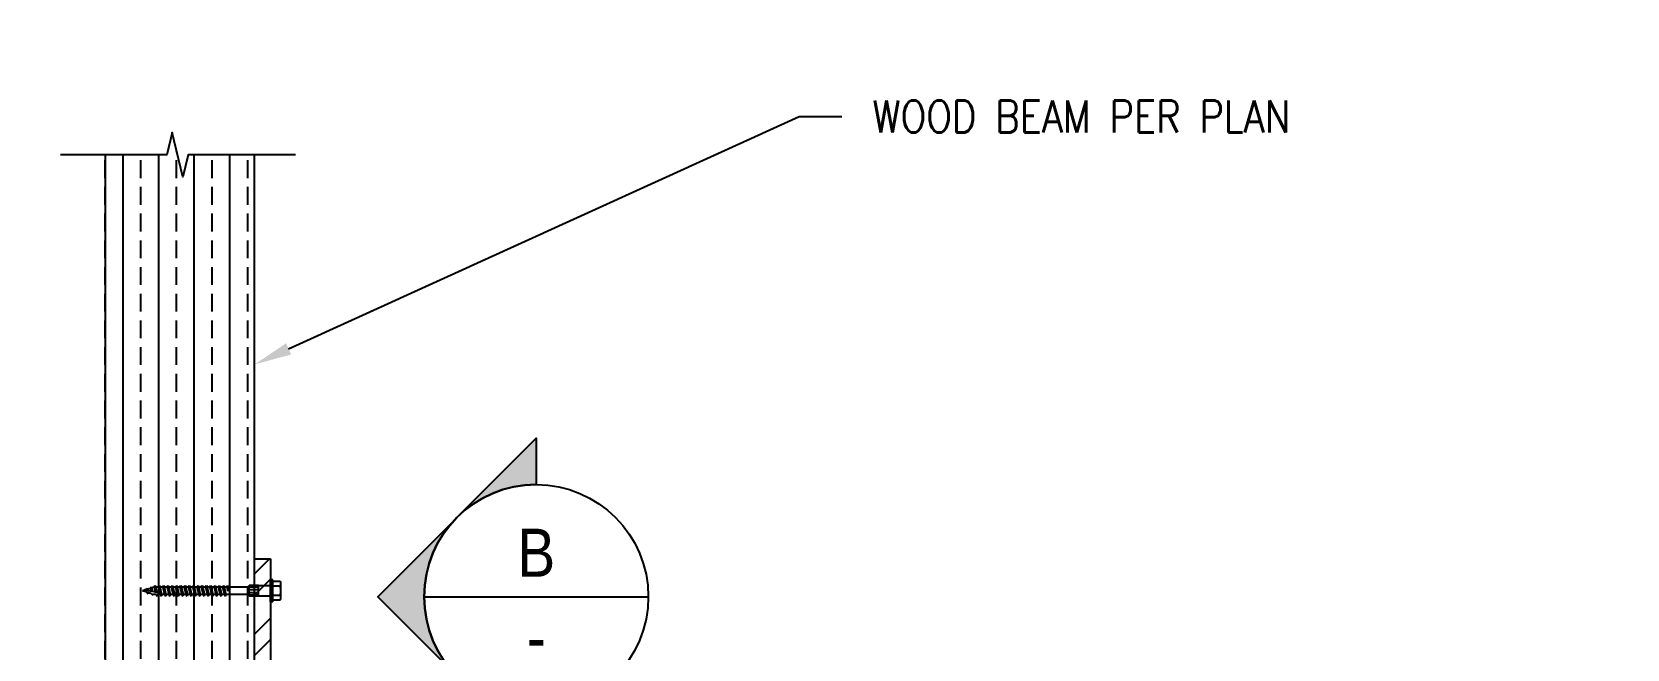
# Model space of a CAD drawing. Header units: inches. Extents: x -16404 to 14624, y -1591 to 16152.
# Drawn here: x -9013.46 to -8976.12, y 7996.15 to 8010.59 of the extents above; entities that cross this region are included whole.
import ezdxf
from ezdxf import colors
from ezdxf.entities.mleader import LeaderData, LeaderLine
from ezdxf.enums import TextEntityAlignment as Align
from ezdxf.math import Vec2, Vec3

# ---------------------------------------------------------------- set-up
doc = ezdxf.new("R2010")
doc.units = ezdxf.units.IN
doc.header["$LTSCALE"] = 24
doc.header["$MEASUREMENT"] = 0
doc.linetypes.add('PHANTOM2', pattern=[1.25, 0.625, -0.125, 0.125, -0.125, 0.125, -0.125])
for name, color, linetype in [('S-ANNO-NOTE', 4, 'CONTINUOUS'), ('S-BREAK', 2, 'CONTINUOUS'), ('S-DETL-SYMB', 4, 'CONTINUOUS'), ('S-DETL-SYMB @ 1', 4, 'CONTINUOUS'), ('S-FASTENERS', 1, 'CONTINUOUS'), ('S-NOTE', 4, 'CONTINUOUS'), ('S-SIMPSON', 2, 'CONTINUOUS'), ('S-STEEL', 4, 'CONTINUOUS'), ('S-WOOD', 3, 'CONTINUOUS')]:
    doc.layers.add(name, color=color, linetype=linetype)
doc.layers.add('S-HATCH1', color=1, linetype='CONTINUOUS', transparency=0.5)
doc.styles.add('Arial', font='arial.ttf', dxfattribs={"width": 0.85})
doc.styles.add('ROMANS', font='romans.shx', dxfattribs={"width": 0.85})

# ---------------------------------------------------------------- blocks, each defined once
blk = doc.blocks.new('SDS.25X3-f')
at = {"layer": 'S-SIMPSON'}
for p, q in [((0.2600000000002183, 0.04999999999995453), (-0.2600000000002183, 0.04999999999995453)), ((-0.2600000000002183, 0.04999999999995453), (-0.2600000000002183, 0)), ((0.2600000000002183, 0), (-0.2600000000002183, 0)), ((-0.2165063509460197, 0.2243750000000091), (-0.2165063509460197, 0.04999999999995453)), ((0.1623797632096284, 0.2400000000000091), (-0.1623797632096284, 0.2400000000000091)), ((-0.1082531754732372, 0.2243750000000091), (-0.1082531754732372, 0.04999999999995453)), ((0.1082531754732372, 0.2243750000000091), (0.1082531754732372, 0.04999999999995453)), ((0.2165063509460197, 0.2243750000000091), (0.2165063509460197, 0.04999999999995453)), ((0.2600000000002183, 0.04999999999995453), (0.2600000000002183, 0)), ((-0.1258804245262581, -0.2860000000000582), (-0.1258804245262581, -0.5)), ((0.1258804245262581, -0.2860000000000582), (-0.1258804245262581, -0.2860000000000582)), ((-0.08226263163442127, -0.2860000000000582), (-0.08226263163442127, -0.5)), ((-0.0192194864666817, -0.2860000000000582), (-0.0192194864666817, -0.5)), ((0.04938128524008789, -0.2860000000000582), (0.04938128524008789, -0.5)), ((0.1017594231793737, -0.2860000000000582), (0.1017594231793737, -0.5)), ((0.1258804245262581, -0.2860000000000582), (0.1258804245262581, -0.5)), ((0.127595185885184, -0.5), (-0.1241656631673322, -0.5)), ((-0.08699999999998909, -0.5360000000000582), (-0.1230000000000473, -0.5)), ((-0.08699999999998909, -0.5360000000000582), (-0.08699999999998909, -1.000000024413566)), ((-0.08699999999998909, -0.5749316799353892), (-0.08699999999998909, -1.000000024413566)), ((0.1230000000000473, -0.5), (0.08699999999998909, -0.5360000000000582)), ((0.08699999999998909, -0.5315552426809518), (0.08699999999998909, -1.049999999999955)), ((0.08699999999998909, -0.5315552426809518), (0.08699999999998909, -1.049999999999955)), ((-0.08699999999998909, -1.024931679935435), (-0.1230000000000473, -0.9997242085598828)), ((-0.1230000000000473, -1.099724208559792), (0.08699999999998909, -1.049999999999955)), ((-0.1230000000000473, -1.099724208559792), (0.08699999999998909, -1.049999999999955)), ((0.1230000000000473, -1.056347771305582), (-0.1230000000000473, -1.099724208559792)), ((0.1230000000000473, -1.056347771305582), (-0.1230000000000473, -1.099724208559792)), ((-0.08699999999998909, -1.124931679935344), (-0.1230000000000473, -1.099724208559792)), ((-0.08699999999998909, -1.124931679935344), (-0.1230000000000473, -1.099724208559792)), ((-0.08699999999998909, -1.024931679935435), (5.779838829766959e-10, -1.003243461164175)), ((-0.08699999999998909, -1.024931679935435), (-0.08699999999998909, -1.091200058521054)), ((-0.08699999999998909, -1.024931679935435), (-0.08699999999998909, -1.091200058521054)), ((-0.08699999999998909, -1.024931679935435), (-0.08699999999998909, -1.091200058521054)), ((-0.08699999999998909, -1.024931679935435), (-0.08699999999998909, -1.091200058521054)), ((-0.08699999999998909, -1.024931679935435), (-0.08699999999998909, -1.091200058521054)), ((-0.08699999999998909, -1.024931679935435), (-0.08699999999998909, -1.091200058521054)), ((-0.08699999999998909, -1.024931679935435), (-0.08699999999998909, -1.091200058521054)), ((-0.08699999999998909, -1.024931679935435), (-0.08699999999998909, -1.091200058521054)), ((-0.08699999999998909, -1.124931679935344), (0.08699999999998909, -1.081555242681134)), ((-0.08699999999998909, -1.124931679935344), (0.08699999999998909, -1.081555242681134)), ((0.08699999999998909, -0.9815552426809973), (0.08699999999998909, -1.049999999999955)), ((0.08699999999998909, -0.9815552426809973), (0.08699999999998909, -1.049999999999955)), ((0.08699999999998909, -0.9815552426809973), (0.08699999999998909, -1.049999999999955)), ((0.08699999999998909, -0.9815552426809973), (0.08699999999998909, -1.049999999999955)), ((0.08699999999998909, -1.049999999999955), (0.1230000000000473, -1.056347771305582)), ((0.08699999999998909, -1.049999999999955), (0.1230000000000473, -1.056347771305582)), ((0.08699999999998909, -1.081555242681134), (0.1230000000000473, -1.056347771305582)), ((0.08699999999998909, -1.081555242681134), (0.1230000000000473, -1.056347771305582)), ((0.08699999999998909, -1.081555242681134), (0.08699999999998909, -1.150000000000091)), ((0.08699999999998909, -1.081555242681134), (0.08699999999998909, -1.150000000000091)), ((0.08699999999998909, -1.081555242681134), (0.08699999999998909, -1.150000000000091)), ((0.08699999999998909, -1.081555242681134), (0.08699999999998909, -1.150000000000091)), ((0.08699999999998909, -1.081555242681134), (0.08699999999998909, -1.150000000000091)), ((0.08699999999998909, -1.081555242681134), (0.08699999999998909, -1.150000000000091)), ((0.08699999999998909, -1.081555242681134), (0.08699999999998909, -1.150000000000091)), ((-0.1230000000000473, -1.199724208559701), (0.08699999999998909, -1.150000000000091)), ((-0.1230000000000473, -1.199724208559701), (0.08699999999998909, -1.150000000000091)), ((-0.1230000000000473, -1.199724208559701), (0.08699999999998909, -1.150000000000091)), ((0.1230000000000473, -1.156347771305491), (-0.1230000000000473, -1.199724208559701)), ((0.1230000000000473, -1.156347771305491), (-0.1230000000000473, -1.199724208559701)), ((0.1230000000000473, -1.156347771305491), (-0.1230000000000473, -1.199724208559701)), ((-0.08699999999998909, -1.224931679935253), (-0.1230000000000473, -1.199724208559701)), ((-0.08699999999998909, -1.224931679935253), (-0.1230000000000473, -1.199724208559701)), ((-0.08699999999998909, -1.224931679935253), (-0.1230000000000473, -1.199724208559701)), ((-0.1230000000000473, -1.299724208559837), (0.08699999999998909, -1.25)), ((-0.1230000000000473, -1.299724208559837), (0.08699999999998909, -1.25)), ((-0.1230000000000473, -1.299724208559837), (0.08699999999998909, -1.25)), ((0.1230000000000473, -1.2563477713054), (-0.1230000000000473, -1.299724208559837)), ((0.1230000000000473, -1.2563477713054), (-0.1230000000000473, -1.299724208559837)), ((0.1230000000000473, -1.2563477713054), (-0.1230000000000473, -1.299724208559837)), ((-0.08699999999998909, -1.324931679935389), (-0.1230000000000473, -1.299724208559837)), ((-0.08699999999998909, -1.324931679935389), (-0.1230000000000473, -1.299724208559837)), ((-0.08699999999998909, -1.324931679935389), (-0.1230000000000473, -1.299724208559837)), ((-0.1230000000000473, -1.399724208559746), (0.08699999999998909, -1.349999999999909)), ((-0.1230000000000473, -1.399724208559746), (0.08699999999998909, -1.349999999999909)), ((-0.1230000000000473, -1.399724208559746), (0.08699999999998909, -1.349999999999909)), ((-0.1230000000000473, -1.399724208559746), (0.08699999999998909, -1.349999999999909)), ((0.1230000000000473, -1.356347771305536), (-0.1230000000000473, -1.399724208559746)), ((0.1230000000000473, -1.356347771305536), (-0.1230000000000473, -1.399724208559746)), ((0.1230000000000473, -1.356347771305536), (-0.1230000000000473, -1.399724208559746)), ((0.1230000000000473, -1.356347771305536), (-0.1230000000000473, -1.399724208559746)), ((-0.08699999999998909, -1.424931679935298), (-0.1230000000000473, -1.399724208559746)), ((-0.08699999999998909, -1.424931679935298), (-0.1230000000000473, -1.399724208559746)), ((-0.08699999999998909, -1.424931679935298), (-0.1230000000000473, -1.399724208559746)), ((-0.08699999999998909, -1.424931679935298), (-0.1230000000000473, -1.399724208559746)), ((-0.1230000000000473, -1.499724208559883), (0.08699999999998909, -1.450000000000045)), ((-0.1230000000000473, -1.499724208559883), (0.08699999999998909, -1.450000000000045)), ((-0.1230000000000473, -1.499724208559883), (0.08699999999998909, -1.450000000000045)), ((-0.1230000000000473, -1.499724208559883), (0.08699999999998909, -1.450000000000045)), ((0.1230000000000473, -1.456347771305445), (-0.1230000000000473, -1.499724208559883)), ((0.1230000000000473, -1.456347771305445), (-0.1230000000000473, -1.499724208559883)), ((0.1230000000000473, -1.456347771305445), (-0.1230000000000473, -1.499724208559883)), ((0.1230000000000473, -1.456347771305445), (-0.1230000000000473, -1.499724208559883)), ((-0.08699999999998909, -1.124931679935344), (-0.08699999999998909, -1.191200058520963)), ((-0.08699999999998909, -1.124931679935344), (-0.08699999999998909, -1.191200058520963)), ((-0.08699999999998909, -1.124931679935344), (-0.08699999999998909, -1.191200058520963)), ((-0.08699999999998909, -1.124931679935344), (-0.08699999999998909, -1.191200058520963)), ((-0.08699999999998909, -1.124931679935344), (-0.08699999999998909, -1.191200058520963)), ((-0.08699999999998909, -1.124931679935344), (-0.08699999999998909, -1.191200058520963)), ((-0.08699999999998909, -1.124931679935344), (-0.08699999999998909, -1.191200058520963)), ((-0.08699999999998909, -1.224931679935253), (0.08699999999998909, -1.181555242681043)), ((-0.08699999999998909, -1.224931679935253), (0.08699999999998909, -1.181555242681043)), ((-0.08699999999998909, -1.224931679935253), (0.08699999999998909, -1.181555242681043)), ((-0.08699999999998909, -1.224931679935253), (-0.08699999999998909, -1.291200058520872)), ((-0.08699999999998909, -1.224931679935253), (-0.08699999999998909, -1.291200058520872)), ((-0.08699999999998909, -1.224931679935253), (-0.08699999999998909, -1.291200058520872)), ((-0.08699999999998909, -1.224931679935253), (-0.08699999999998909, -1.291200058520872)), ((-0.08699999999998909, -1.224931679935253), (-0.08699999999998909, -1.291200058520872)), ((-0.08699999999998909, -1.324931679935389), (0.08699999999998909, -1.281555242680952)), ((-0.08699999999998909, -1.324931679935389), (0.08699999999998909, -1.281555242680952)), ((-0.08699999999998909, -1.324931679935389), (0.08699999999998909, -1.281555242680952)), ((-0.08699999999998909, -1.324931679935389), (-0.08699999999998909, -1.391200058521008)), ((-0.08699999999998909, -1.324931679935389), (-0.08699999999998909, -1.391200058521008)), ((-0.08699999999998909, -1.324931679935389), (-0.08699999999998909, -1.391200058521008)), ((-0.08699999999998909, -1.324931679935389), (-0.08699999999998909, -1.391200058521008)), ((-0.08699999999998909, -1.324931679935389), (-0.08699999999998909, -1.391200058521008)), ((-0.08699999999998909, -1.324931679935389), (-0.08699999999998909, -1.391200058521008)), ((-0.08699999999998909, -1.324931679935389), (-0.08699999999998909, -1.391200058521008)), ((-0.08699999999998909, -1.324931679935389), (-0.08699999999998909, -1.391200058521008)), ((-0.08699999999998909, -1.424931679935298), (0.08699999999998909, -1.381555242681088)), ((-0.08699999999998909, -1.424931679935298), (0.08699999999998909, -1.381555242681088)), ((-0.08699999999998909, -1.424931679935298), (0.08699999999998909, -1.381555242681088)), ((-0.08699999999998909, -1.424931679935298), (0.08699999999998909, -1.381555242681088)), ((-0.08699999999998909, -1.424931679935298), (-0.08699999999998909, -1.491200058520917)), ((-0.08699999999998909, -1.424931679935298), (-0.08699999999998909, -1.491200058520917)), ((-0.08699999999998909, -1.424931679935298), (-0.08699999999998909, -1.491200058520917)), ((-0.08699999999998909, -1.424931679935298), (-0.08699999999998909, -1.491200058520917)), ((-0.08699999999998909, -1.424931679935298), (-0.08699999999998909, -1.491200058520917)), ((-0.08699999999998909, -1.424931679935298), (-0.08699999999998909, -1.491200058520917)), ((-0.08699999999998909, -1.524931679935435), (0.08699999999998909, -1.481555242680997)), ((-0.08699999999998909, -1.524931679935435), (0.08699999999998909, -1.481555242680997)), ((-0.08699999999998909, -1.524931679935435), (0.08699999999998909, -1.481555242680997)), ((-0.08699999999998909, -1.524931679935435), (0.08699999999998909, -1.481555242680997)), ((0.08699999999998909, -1.150000000000091), (0.1230000000000473, -1.156347771305491)), ((0.08699999999998909, -1.150000000000091), (0.1230000000000473, -1.156347771305491)), ((0.08699999999998909, -1.150000000000091), (0.1230000000000473, -1.156347771305491)), ((0.08699999999998909, -1.181555242681043), (0.1230000000000473, -1.156347771305491)), ((0.08699999999998909, -1.181555242681043), (0.1230000000000473, -1.156347771305491)), ((0.08699999999998909, -1.181555242681043), (0.1230000000000473, -1.156347771305491)), ((0.08699999999998909, -1.181555242681043), (0.08699999999998909, -1.25)), ((0.08699999999998909, -1.181555242681043), (0.08699999999998909, -1.25)), ((0.08699999999998909, -1.181555242681043), (0.08699999999998909, -1.25)), ((0.08699999999998909, -1.181555242681043), (0.08699999999998909, -1.25)), ((0.08699999999998909, -1.181555242681043), (0.08699999999998909, -1.25)), ((0.08699999999998909, -1.25), (0.1230000000000473, -1.2563477713054)), ((0.08699999999998909, -1.25), (0.1230000000000473, -1.2563477713054)), ((0.08699999999998909, -1.25), (0.1230000000000473, -1.2563477713054)), ((0.08699999999998909, -1.281555242680952), (0.1230000000000473, -1.2563477713054)), ((0.08699999999998909, -1.281555242680952), (0.1230000000000473, -1.2563477713054)), ((0.08699999999998909, -1.281555242680952), (0.1230000000000473, -1.2563477713054)), ((0.08699999999998909, -1.281555242680952), (0.08699999999998909, -1.349999999999909)), ((0.08699999999998909, -1.281555242680952), (0.08699999999998909, -1.349999999999909)), ((0.08699999999998909, -1.281555242680952), (0.08699999999998909, -1.349999999999909)), ((0.08699999999998909, -1.281555242680952), (0.08699999999998909, -1.349999999999909)), ((0.08699999999998909, -1.281555242681179), (0.08699999999998909, -1.349999999999909)), ((0.08699999999998909, -1.281555242681179), (0.08699999999998909, -1.349999999999909)), ((0.08699999999998909, -1.281555242680952), (0.08699999999998909, -1.349999999999909)), ((0.08699999999998909, -1.281555242680952), (0.08699999999998909, -1.349999999999909)), ((0.08699999999998909, -1.349999999999909), (0.1230000000000473, -1.356347771305536)), ((0.08699999999998909, -1.349999999999909), (0.1230000000000473, -1.356347771305536)), ((0.08699999999998909, -1.349999999999909), (0.1230000000000473, -1.356347771305536)), ((0.08699999999998909, -1.349999999999909), (0.1230000000000473, -1.356347771305536)), ((0.08699999999998909, -1.381555242681088), (0.1230000000000473, -1.356347771305536)), ((0.08699999999998909, -1.381555242681088), (0.1230000000000473, -1.356347771305536)), ((0.08699999999998909, -1.381555242681088), (0.1230000000000473, -1.356347771305536)), ((0.08699999999998909, -1.381555242681088), (0.1230000000000473, -1.356347771305536)), ((0.08699999999998909, -1.381555242681088), (0.08699999999998909, -1.450000000000045)), ((0.08699999999998909, -1.381555242681088), (0.08699999999998909, -1.450000000000045)), ((0.08699999999998909, -1.381555242681088), (0.08699999999998909, -1.450000000000045)), ((0.08699999999998909, -1.381555242681088), (0.08699999999998909, -1.450000000000045)), ((0.08699999999998909, -1.381555242681088), (0.08699999999998909, -1.450000000000045)), ((0.08699999999998909, -1.381555242681088), (0.08699999999998909, -1.450000000000045)), ((0.08699999999998909, -1.450000000000045), (0.1230000000000473, -1.456347771305445)), ((0.08699999999998909, -1.450000000000045), (0.1230000000000473, -1.456347771305445)), ((0.08699999999998909, -1.450000000000045), (0.1230000000000473, -1.456347771305445)), ((0.08699999999998909, -1.450000000000045), (0.1230000000000473, -1.456347771305445)), ((0.08699999999998909, -1.481555242680997), (0.1230000000000473, -1.456347771305445)), ((0.08699999999998909, -1.481555242680997), (0.1230000000000473, -1.456347771305445)), ((0.08699999999998909, -1.481555242680997), (0.1230000000000473, -1.456347771305445)), ((0.08699999999998909, -1.481555242680997), (0.1230000000000473, -1.456347771305445)), ((0.08699999999998909, -1.481555242680997), (0.08699999999998909, -1.549999999999955)), ((0.08699999999998909, -1.481555242680997), (0.08699999999998909, -1.549999999999955)), ((0.08699999999998909, -1.481555242680997), (0.08699999999998909, -1.549999999999955)), ((0.08699999999998909, -1.481555242680997), (0.08699999999998909, -1.549999999999955)), ((0.08699999999998909, -1.481555242680997), (0.08699999999998909, -1.549999999999955)), ((0.08699999999998909, -1.481555242680997), (0.08699999999998909, -1.549999999999955)), ((0.08699999999998909, -1.481555242680997), (0.08699999999998909, -1.549999999999955)), ((-0.08699999999998909, -1.524931679935435), (-0.1230000000000473, -1.499724208559883)), ((-0.08699999999998909, -1.524931679935435), (-0.1230000000000473, -1.499724208559883)), ((-0.08699999999998909, -1.524931679935435), (-0.1230000000000473, -1.499724208559883)), ((-0.08699999999998909, -1.524931679935435), (-0.1230000000000473, -1.499724208559883)), ((-0.08699999999998909, -1.524931679935435), (-0.1230000000000473, -1.499724208559883)), ((-0.1230000000000473, -1.599724208559792), (0.08699999999998909, -1.549999999999955)), ((-0.1230000000000473, -1.599724208559792), (0.08699999999998909, -1.549999999999955)), ((-0.1230000000000473, -1.599724208559792), (0.08699999999998909, -1.549999999999955)), ((-0.1230000000000473, -1.599724208559792), (0.08699999999998909, -1.549999999999955)), ((0.1230000000000473, -1.556347771305582), (-0.1230000000000473, -1.599724208559792)), ((0.1230000000000473, -1.556347771305582), (-0.1230000000000473, -1.599724208559792)), ((0.1230000000000473, -1.556347771305582), (-0.1230000000000473, -1.599724208559792)), ((0.1230000000000473, -1.556347771305582), (-0.1230000000000473, -1.599724208559792)), ((-0.08699999999998909, -1.624931679935344), (-0.1230000000000473, -1.599724208559792)), ((-0.08699999999998909, -1.624931679935344), (-0.1230000000000473, -1.599724208559792)), ((-0.08699999999998909, -1.624931679935344), (-0.1230000000000473, -1.599724208559792)), ((-0.08699999999998909, -1.624931679935344), (-0.1230000000000473, -1.599724208559792)), ((-0.1230000000000473, -1.699724208559701), (0.08699999999998909, -1.650000000000091)), ((-0.1230000000000473, -1.699724208559701), (0.08699999999998909, -1.650000000000091)), ((-0.1230000000000473, -1.699724208559701), (0.08699999999998909, -1.650000000000091)), ((-0.1230000000000473, -1.699724208559701), (0.08699999999998909, -1.650000000000091)), ((-0.1230000000000473, -1.699724208559701), (0.08699999999998909, -1.650000000000091)), ((0.1230000000000473, -1.656347771305491), (-0.1230000000000473, -1.699724208559701)), ((0.1230000000000473, -1.656347771305491), (-0.1230000000000473, -1.699724208559701)), ((0.1230000000000473, -1.656347771305491), (-0.1230000000000473, -1.699724208559701)), ((0.1230000000000473, -1.656347771305491), (-0.1230000000000473, -1.699724208559701)), ((0.1230000000000473, -1.656347771305491), (-0.1230000000000473, -1.699724208559701)), ((-0.08699999999998909, -1.724931679935253), (-0.1230000000000473, -1.699724208559701)), ((-0.08699999999998909, -1.724931679935253), (-0.1230000000000473, -1.699724208559701)), ((-0.08699999999998909, -1.724931679935253), (-0.1230000000000473, -1.699724208559701)), ((-0.08699999999998909, -1.724931679935253), (-0.1230000000000473, -1.699724208559701)), ((-0.08699999999998909, -1.724931679935253), (-0.1230000000000473, -1.699724208559701)), ((-0.1230000000000473, -1.799724208559837), (0.08699999999998909, -1.75)), ((-0.1230000000000473, -1.799724208559837), (0.08699999999998909, -1.75)), ((-0.1230000000000473, -1.799724208559837), (0.08699999999998909, -1.75)), ((-0.1230000000000473, -1.799724208559837), (0.08699999999998909, -1.75)), ((0.1230000000000473, -1.7563477713054), (-0.1230000000000473, -1.799724208559837)), ((0.1230000000000473, -1.7563477713054), (-0.1230000000000473, -1.799724208559837)), ((0.1230000000000473, -1.7563477713054), (-0.1230000000000473, -1.799724208559837)), ((0.1230000000000473, -1.7563477713054), (-0.1230000000000473, -1.799724208559837)), ((-0.08699999999998909, -1.824931679935389), (-0.1230000000000473, -1.799724208559837)), ((-0.08699999999998909, -1.824931679935389), (-0.1230000000000473, -1.799724208559837)), ((-0.08699999999998909, -1.824931679935389), (-0.1230000000000473, -1.799724208559837)), ((-0.08699999999998909, -1.824931679935389), (-0.1230000000000473, -1.799724208559837)), ((-0.1230000000000473, -1.899724208559746), (0.08699999999998909, -1.849999999999909)), ((-0.1230000000000473, -1.899724208559746), (0.08699999999998909, -1.849999999999909)), ((-0.1230000000000473, -1.899724208559746), (0.08699999999998909, -1.849999999999909)), ((-0.1230000000000473, -1.899724208559746), (0.08699999999998909, -1.849999999999909)), ((0.1230000000000473, -1.856347771305536), (-0.1230000000000473, -1.899724208559746)), ((0.1230000000000473, -1.856347771305536), (-0.1230000000000473, -1.899724208559746)), ((0.1230000000000473, -1.856347771305536), (-0.1230000000000473, -1.899724208559746)), ((0.1230000000000473, -1.856347771305536), (-0.1230000000000473, -1.899724208559746)), ((-0.08699999999998909, -1.524931679935435), (5.779838829766959e-10, -1.503243461164175)), ((-0.08699999999998909, -1.524931679935435), (-0.08699999999998909, -1.591200058521054)), ((-0.08699999999998909, -1.524931679935435), (-0.08699999999998909, -1.591200058521054)), ((-0.08699999999998909, -1.524931679935207), (-0.08699999999998909, -1.591200058521054)), ((-0.08699999999998909, -1.524931679935435), (-0.08699999999998909, -1.591200058521054)), ((-0.08699999999998909, -1.524931679935435), (-0.08699999999998909, -1.591200058521054)), ((-0.08699999999998909, -1.524931679935435), (-0.08699999999998909, -1.591200058521054)), ((-0.08699999999998909, -1.524931679935435), (-0.08699999999998909, -1.591200058521054)), ((-0.08699999999998909, -1.624931679935344), (0.08699999999998909, -1.581555242681134)), ((-0.08699999999998909, -1.624931679935344), (0.08699999999998909, -1.581555242681134)), ((-0.08699999999998909, -1.624931679935344), (0.08699999999998909, -1.581555242681134)), ((-0.08699999999998909, -1.624931679935344), (0.08699999999998909, -1.581555242681134)), ((-0.08699999999998909, -1.624931679935344), (-0.08699999999998909, -1.691200058520963)), ((-0.08699999999998909, -1.624931679935344), (-0.08699999999998909, -1.691200058520963)), ((-0.08699999999998909, -1.624931679935344), (-0.08699999999998909, -1.691200058520963)), ((-0.08699999999998909, -1.624931679935344), (-0.08699999999998909, -1.691200058520963)), ((-0.08699999999998909, -1.624931679935344), (-0.08699999999998909, -1.691200058520963)), ((-0.08699999999998909, -1.624931679935344), (-0.08699999999998909, -1.691200058520963)), ((-0.08699999999998909, -1.624931679935344), (-0.08699999999998909, -1.691200058520963)), ((-0.08699999999998909, -1.724931679935253), (0.08699999999998909, -1.681555242681043)), ((-0.08699999999998909, -1.724931679935253), (0.08699999999998909, -1.681555242681043)), ((-0.08699999999998909, -1.724931679935253), (0.08699999999998909, -1.681555242681043)), ((-0.08699999999998909, -1.724931679935253), (0.08699999999998909, -1.681555242681043)), ((-0.08699999999998909, -1.724931679935253), (0.08699999999998909, -1.681555242681043)), ((-0.08699999999998909, -1.724931679935253), (-0.08699999999998909, -1.791200058520872)), ((-0.08699999999998909, -1.724931679935253), (-0.08699999999998909, -1.791200058520872)), ((-0.08699999999998909, -1.724931679935253), (-0.08699999999998909, -1.791200058520872)), ((-0.08699999999998909, -1.724931679935253), (-0.08699999999998909, -1.791200058520872)), ((-0.08699999999998909, -1.824931679935389), (0.08699999999998909, -1.781555242680952)), ((-0.08699999999998909, -1.824931679935389), (0.08699999999998909, -1.781555242680952)), ((-0.08699999999998909, -1.824931679935389), (0.08699999999998909, -1.781555242680952)), ((-0.08699999999998909, -1.824931679935389), (0.08699999999998909, -1.781555242680952)), ((-0.08699999999998909, -1.824931679935389), (-0.08699999999998909, -1.891200058521008)), ((-0.08699999999998909, -1.824931679935389), (-0.08699999999998909, -1.891200058521008)), ((-0.08699999999998909, -1.824931679935389), (-0.08699999999998909, -1.891200058521008)), ((-0.08699999999998909, -1.824931679935389), (-0.08699999999998909, -1.891200058521008)), ((-0.08699999999998909, -1.824931679935389), (-0.08699999999998909, -1.891200058521008)), ((-0.08699999999998909, -1.824931679935389), (-0.08699999999998909, -1.891200058521008)), ((0.08699999999998909, -1.549999999999955), (0.1230000000000473, -1.556347771305582)), ((0.08699999999998909, -1.549999999999955), (0.1230000000000473, -1.556347771305582)), ((0.08699999999998909, -1.549999999999955), (0.1230000000000473, -1.556347771305582)), ((0.08699999999998909, -1.549999999999955), (0.1230000000000473, -1.556347771305582)), ((0.08699999999998909, -1.581555242681134), (0.1230000000000473, -1.556347771305582)), ((0.08699999999998909, -1.581555242681134), (0.1230000000000473, -1.556347771305582)), ((0.08699999999998909, -1.581555242681134), (0.1230000000000473, -1.556347771305582)), ((0.08699999999998909, -1.581555242681134), (0.1230000000000473, -1.556347771305582)), ((0.08699999999998909, -1.581555242681134), (0.08699999999998909, -1.650000000000091)), ((0.08699999999998909, -1.581555242681134), (0.08699999999998909, -1.650000000000091)), ((0.08699999999998909, -1.581555242681134), (0.08699999999998909, -1.650000000000091)), ((0.08699999999998909, -1.581555242681134), (0.08699999999998909, -1.650000000000091)), ((0.08699999999998909, -1.581555242681134), (0.08699999999998909, -1.650000000000091)), ((0.08699999999998909, -1.581555242681134), (0.08699999999998909, -1.650000000000091)), ((0.08699999999998909, -1.581555242681134), (0.08699999999998909, -1.650000000000091)), ((0.08699999999998909, -1.650000000000091), (0.1230000000000473, -1.656347771305491)), ((0.08699999999998909, -1.650000000000091), (0.1230000000000473, -1.656347771305491)), ((0.08699999999998909, -1.650000000000091), (0.1230000000000473, -1.656347771305491)), ((0.08699999999998909, -1.650000000000091), (0.1230000000000473, -1.656347771305491)), ((0.08699999999998909, -1.650000000000091), (0.1230000000000473, -1.656347771305491)), ((0.08699999999998909, -1.681555242681043), (0.1230000000000473, -1.656347771305491)), ((0.08699999999998909, -1.681555242681043), (0.1230000000000473, -1.656347771305491)), ((0.08699999999998909, -1.681555242681043), (0.1230000000000473, -1.656347771305491)), ((0.08699999999998909, -1.681555242681043), (0.1230000000000473, -1.656347771305491)), ((0.08699999999998909, -1.681555242681043), (0.1230000000000473, -1.656347771305491)), ((0.08699999999998909, -1.681555242681043), (0.08699999999998909, -1.75)), ((0.08699999999998909, -1.681555242681043), (0.08699999999998909, -1.75)), ((0.08699999999998909, -1.681555242681043), (0.08699999999998909, -1.75)), ((0.08699999999998909, -1.681555242681043), (0.08699999999998909, -1.75)), ((0.08699999999998909, -1.75), (0.1230000000000473, -1.7563477713054)), ((0.08699999999998909, -1.75), (0.1230000000000473, -1.7563477713054)), ((0.08699999999998909, -1.75), (0.1230000000000473, -1.7563477713054)), ((0.08699999999998909, -1.75), (0.1230000000000473, -1.7563477713054)), ((0.08699999999998909, -1.781555242680952), (0.1230000000000473, -1.7563477713054)), ((0.08699999999998909, -1.781555242680952), (0.1230000000000473, -1.7563477713054)), ((0.08699999999998909, -1.781555242680952), (0.1230000000000473, -1.7563477713054)), ((0.08699999999998909, -1.781555242680952), (0.1230000000000473, -1.7563477713054)), ((0.08699999999998909, -1.781555242680952), (0.08699999999998909, -1.849999999999909)), ((0.08699999999998909, -1.781555242680952), (0.08699999999998909, -1.849999999999909)), ((0.08699999999998909, -1.781555242681179), (0.08699999999998909, -1.849999999999909)), ((0.08699999999998909, -1.781555242681179), (0.08699999999998909, -1.849999999999909)), ((0.08699999999998909, -1.781555242680952), (0.08699999999998909, -1.849999999999909)), ((0.08699999999998909, -1.781555242680952), (0.08699999999998909, -1.849999999999909)), ((0.08699999999998909, -1.849999999999909), (0.1230000000000473, -1.856347771305536)), ((0.08699999999998909, -1.849999999999909), (0.1230000000000473, -1.856347771305536)), ((0.08699999999998909, -1.849999999999909), (0.1230000000000473, -1.856347771305536)), ((0.08699999999998909, -1.849999999999909), (0.1230000000000473, -1.856347771305536)), ((0.08699999999998909, -1.881555242681088), (0.1230000000000473, -1.856347771305536)), ((0.08699999999998909, -1.881555242681088), (0.1230000000000473, -1.856347771305536)), ((0.08699999999998909, -1.881555242681088), (0.1230000000000473, -1.856347771305536)), ((0.08699999999998909, -1.881555242681088), (0.1230000000000473, -1.856347771305536)), ((-0.08699999999998909, -1.924931679935298), (-0.1230000000000473, -1.899724208559746)), ((-0.08699999999998909, -1.924931679935298), (-0.1230000000000473, -1.899724208559746)), ((-0.08699999999998909, -1.924931679935298), (-0.1230000000000473, -1.899724208559746)), ((-0.08699999999998909, -1.924931679935298), (-0.1230000000000473, -1.899724208559746)), ((-0.1230000000000473, -1.999724208559883), (0.08699999999998909, -1.950000000000045)), ((-0.1230000000000473, -1.999724208559883), (0.08699999999998909, -1.950000000000045)), ((-0.1230000000000473, -1.999724208559883), (0.08699999999998909, -1.950000000000045)), ((-0.1230000000000473, -1.999724208559883), (0.08699999999998909, -1.950000000000045)), ((0.1230000000000473, -1.956347771305445), (-0.1230000000000473, -1.999724208559883)), ((0.1230000000000473, -1.956347771305445), (-0.1230000000000473, -1.999724208559883)), ((0.1230000000000473, -1.956347771305445), (-0.1230000000000473, -1.999724208559883)), ((0.1230000000000473, -1.956347771305445), (-0.1230000000000473, -1.999724208559883)), ((-0.08699999999998909, -2.024931679935435), (-0.1230000000000473, -1.999724208559883)), ((-0.08699999999998909, -2.024931679935435), (-0.1230000000000473, -1.999724208559883)), ((-0.08699999999998909, -2.024931679935435), (-0.1230000000000473, -1.999724208559883)), ((-0.08699999999998909, -2.024931679935435), (-0.1230000000000473, -1.999724208559883)), ((-0.1230000000000473, -2.099724208559792), (0.08699999999998909, -2.049999999999955)), ((-0.1230000000000473, -2.099724208559792), (0.08699999999998909, -2.049999999999955)), ((0.1230000000000473, -2.056347771305582), (-0.1230000000000473, -2.099724208559792)), ((0.1230000000000473, -2.056347771305582), (-0.1230000000000473, -2.099724208559792)), ((-0.08699999999998909, -2.124931679935344), (-0.1230000000000473, -2.099724208559792)), ((-0.08699999999998909, -2.124931679935344), (-0.1230000000000473, -2.099724208559792)), ((-0.1230000000000473, -2.199724208559701), (0.08699999999998909, -2.150000000000091)), ((-0.1230000000000473, -2.199724208559701), (0.08699999999998909, -2.150000000000091)), ((0.1230000000000473, -2.156347771305491), (-0.1230000000000473, -2.199724208559701)), ((0.1230000000000473, -2.156347771305491), (-0.1230000000000473, -2.199724208559701)), ((-0.08699999999998909, -2.224931679935253), (-0.1230000000000473, -2.199724208559701)), ((-0.08699999999998909, -2.224931679935253), (-0.1230000000000473, -2.199724208559701)), ((-0.08699999999998909, -1.924931679935298), (0.08699999999998909, -1.881555242681088)), ((-0.08699999999998909, -1.924931679935298), (0.08699999999998909, -1.881555242681088)), ((-0.08699999999998909, -1.924931679935298), (0.08699999999998909, -1.881555242681088)), ((-0.08699999999998909, -1.924931679935298), (0.08699999999998909, -1.881555242681088)), ((-0.08699999999998909, -1.924931679935298), (-0.08699999999998909, -1.991200058520917)), ((-0.08699999999998909, -1.924931679935298), (-0.08699999999998909, -1.991200058520917)), ((-0.08699999999998909, -1.924931679935298), (-0.08699999999998909, -1.991200058520917)), ((-0.08699999999998909, -1.924931679935298), (-0.08699999999998909, -1.991200058520917)), ((-0.08699999999998909, -2.024931679935435), (0.08699999999998909, -1.981555242680997)), ((-0.08699999999998909, -2.024931679935435), (0.08699999999998909, -1.981555242680997)), ((-0.08699999999998909, -2.024931679935435), (0.08699999999998909, -1.981555242680997)), ((-0.08699999999998909, -2.024931679935435), (0.08699999999998909, -1.981555242680997)), ((-0.08699999999998909, -2.024931679935435), (-0.08699999999998909, -2.091200058521054)), ((-0.08699999999998909, -2.124931679935344), (0.08699999999998909, -2.081555242681134)), ((-0.08699999999998909, -2.124931679935344), (0.08699999999998909, -2.081555242681134)), ((-0.08699999999998909, -2.124931679935344), (-0.08699999999998909, -2.191200058520963)), ((-0.08699999999998909, -2.124931679935344), (-0.08699999999998909, -2.191200058520963)), ((-0.08699999999998909, -2.224931679935253), (0.08699999999998909, -2.181555242681043)), ((-0.08699999999998909, -2.224931679935253), (0.08699999999998909, -2.181555242681043)), ((-0.08699999999998909, -2.224931679935253), (-0.08699999999998909, -2.291200058520872)), ((0.08699999999998909, -1.881555242681088), (0.08699999999998909, -1.950000000000045)), ((0.08699999999998909, -1.881555242681088), (0.08699999999998909, -1.950000000000045)), ((0.08699999999998909, -1.881555242681088), (0.08699999999998909, -1.950000000000045)), ((0.08699999999998909, -1.881555242681088), (0.08699999999998909, -1.950000000000045)), ((0.08699999999998909, -1.950000000000045), (0.1230000000000473, -1.956347771305445)), ((0.08699999999998909, -1.950000000000045), (0.1230000000000473, -1.956347771305445)), ((0.08699999999998909, -1.950000000000045), (0.1230000000000473, -1.956347771305445)), ((0.08699999999998909, -1.950000000000045), (0.1230000000000473, -1.956347771305445)), ((0.08699999999998909, -1.981555242680997), (0.1230000000000473, -1.956347771305445)), ((0.08699999999998909, -1.981555242680997), (0.1230000000000473, -1.956347771305445)), ((0.08699999999998909, -1.981555242680997), (0.1230000000000473, -1.956347771305445)), ((0.08699999999998909, -1.981555242680997), (0.1230000000000473, -1.956347771305445)), ((0.08699999999998909, -1.981555242680997), (0.08699999999998909, -2.049999999999955)), ((0.08699999999998909, -2.049999999999955), (0.1230000000000473, -2.056347771305582)), ((0.08699999999998909, -2.049999999999955), (0.1230000000000473, -2.056347771305582)), ((0.08699999999998909, -2.081555242681134), (0.1230000000000473, -2.056347771305582)), ((0.08699999999998909, -2.081555242681134), (0.1230000000000473, -2.056347771305582)), ((0.08699999999998909, -2.081555242681134), (0.08699999999998909, -2.150000000000091)), ((0.08699999999998909, -2.081555242681134), (0.08699999999998909, -2.150000000000091)), ((0.08699999999998909, -2.150000000000091), (0.1230000000000473, -2.156347771305491)), ((0.08699999999998909, -2.150000000000091), (0.1230000000000473, -2.156347771305491)), ((0.08699999999998909, -2.181555242681043), (0.1230000000000473, -2.156347771305491)), ((0.08699999999998909, -2.181555242681043), (0.1230000000000473, -2.156347771305491)), ((0.08699999999998909, -2.181555242681043), (0.08699999999998909, -2.25)), ((-0.1230000000000473, -2.299724208559837), (0.08699999999998909, -2.25)), ((0.1230000000000473, -2.2563477713054), (-0.1230000000000473, -2.299724208559837)), ((-0.08699999999998909, -2.324931679935389), (-0.1230000000000473, -2.299724208559837)), ((-0.1230000000000473, -2.399724208559746), (0.08699999999998909, -2.349999999999909)), ((0.1230000000000473, -2.356347771305536), (-0.1230000000000473, -2.399724208559746)), ((-0.08699999999998909, -2.424931679935298), (-0.1230000000000473, -2.399724208559746)), ((-0.1230000000000473, -2.499724208559883), (0.08699999999998909, -2.450000000000045)), ((0.1230000000000473, -2.456347771305445), (-0.1230000000000473, -2.499724208559883)), ((-0.08699999999998909, -2.524931679935435), (-0.1230000000000473, -2.499724208559883)), ((-0.1230000000000473, -2.599724208559792), (0.07870042013564671, -2.551965190667261)), ((0.07369786389062938, -2.565041068108258), (-0.1230000000000473, -2.599724208559792)), ((-0.08699999999998909, -2.624931679935344), (-0.1230000000000473, -2.599724208559792)), ((-0.08699999999998909, -2.324931679935389), (0.08699999999998909, -2.281555242680952)), ((-0.08699999999998909, -2.324931679935389), (-0.08699999999998909, -2.391200058521008)), ((-0.08699999999998909, -2.424931679935298), (0.08699999999998909, -2.381555242681088)), ((-0.08699999999998909, -2.424931679935298), (-0.08699999999998909, -2.491200058520917)), ((-0.08699999999998909, -2.524931679935435), (0.08699999999998909, -2.481555242680997)), ((-0.08699999999998909, -2.524931679935435), (-0.08699999999998909, -2.591200058521054)), ((-0.08699999999998909, -2.624931679935344), (0.06575250081914419, -2.586852028974363)), ((0.08699999999998909, -2.25), (0.1230000000000473, -2.2563477713054)), ((0.08699999999998909, -2.281555242680952), (0.1230000000000473, -2.2563477713054)), ((0.08699999999998909, -2.281555242680952), (0.08699999999998909, -2.349999999999909)), ((0.08699999999998909, -2.349999999999909), (0.1230000000000473, -2.356347771305536)), ((0.08699999999998909, -2.381555242681088), (0.1230000000000473, -2.356347771305536)), ((0.08699999999998909, -2.381555242681088), (0.08699999999998909, -2.450000000000045)), ((0.08699999999998909, -2.450000000000045), (0.1230000000000473, -2.456347771305445)), ((0.08699999999998909, -2.481555242680997), (0.1230000000000473, -2.456347771305445)), ((0.08699999999998909, -2.481555242680997), (0.08699999999998909, -2.549999999999955)), ((0.08699999999998909, -2.549999999999955), (0.1230000000000473, -2.556347771305582)), ((0.08699999999998909, -2.581555242681134), (0.1230000000000473, -2.556347771305582)), ((0.08699999999998909, -2.581555242681134), (0.08699999999998909, -2.650000000000091)), ((-0.1227451204231329, -2.699663857677706), (0.04247382503626795, -2.660542994334492)), ((0.03958789258331308, -2.671055576360914), (-0.1227451204231329, -2.699663857677706)), ((-0.08674847800375574, -2.724868978049926), (-0.1227451204231329, -2.699663857677706)), ((-0.09312269371639559, -2.792649801850985), (0.01818178186795194, -2.766294911576779)), ((0.01662323167784052, -2.775104865681215), (-0.09312269371639559, -2.792649801850985)), ((-0.05751627358949918, -2.817581685632604), (-0.09312269371639559, -2.792649801850985)), ((-0.08699999999998909, -2.624931679935344), (-0.08699999999998909, -2.691200058520963)), ((-0.08674847800375574, -2.724868978049926), (0.03343120632007412, -2.694909400255028)), ((-0.08674847800375574, -2.724868978049926), (-0.06730475757467502, -2.786536580701977)), ((-0.06350026700965827, -2.885635746024263), (0.004259877575805149, -2.86959136716041)), ((0.003589571628708654, -2.87740305160537), (-0.06350026700965827, -2.885635746024263)), ((-0.02828406917478787, -2.910294393215509), (-0.06350026700965827, -2.885635746024263)), ((-0.05751627358949918, -2.817581685632604), (0.01258045860231505, -2.80010728042771)), ((-0.05751627358949918, -2.817581685632604), (-0.03796527799340765, -2.879589521646039)), ((-0.02828406917478787, -2.910294393215509), (0.001777475067683554, -2.902800354780993)), ((-0.02828406917478787, -2.910294393215509), (0, -3)), ((0.0331096654549583, -2.894989557135204), (0, -3)), ((0.0331096654549583, -2.894989557135204), (0.06910966545501651, -2.869782085759653)), ((0.06732922922037687, -2.786458966557348), (0.04253498800608213, -2.865096253121692)), ((0.04253498800608213, -2.865096253121692), (0.06910966545501651, -2.869782085759653)), ((0.06732922922037687, -2.786458966557348), (0.1033292292204351, -2.761251495181796)), ((0.08699999999998909, -2.724071252194335), (0.0767545517715007, -2.756565662543835)), ((0.0767545517715007, -2.756565662543835), (0.1033292292204351, -2.761251495181796)), ((0.08699999999998909, -2.650000000000091), (0.1230000000000473, -2.656347771305491)), ((0.08699999999998909, -2.681555242681043), (0.1230000000000473, -2.656347771305491)), ((0.08699999999998909, -2.681555242681043), (0.08699999999998909, -2.724071252194562))]:
    blk.add_line(p, q, dxfattribs=at)
for points in [[(-0.1187045760129877, -0.03125), (-0.1187045760129877, -0.2860000000000582)], [(0.1230000000000473, -0.03125), (0.1230000000000473, -0.2860000000000582)], [(0, -0.5), (-0.1258804245262581, -0.5)], [(5.779838829766959e-10, -1.003243461164175), (5.779838829766959e-10, -1.000000024413566), (-0.1226060941380638, -1.000000024413566)]]:
    blk.add_lwpolyline(points, dxfattribs=at)
for centre, radius, start, end in [((-0.1623797632096284, 0.1384375000000091), 0.1015624999999996, 57.79577249601559, 122.2042275039554), ((-0.1499545760129877, -0.03125), 0.03125, 0, 90), ((0, -0.1428124999999909), 0.3828124999999937, 73.57357859653331, 106.4264214034667), ((0.1623797632096284, 0.1384375000000091), 0.1015625000000006, 57.79577249604459, 122.2042275039554), ((0.1542500000000473, -0.03125), 0.03125, 90, 180), ((1.158501421028632, -2.972569263742798), 1.15882612492846, 157.6147080371323, 181.3563831475884)]:
    blk.add_arc(centre, radius, start, end, dxfattribs=at)
blk = doc.blocks.new('*U166')
at = {"layer": 'S-FASTENERS'}
blk.add_blockref('SDS.25X3-f', (0, 0), dxfattribs=at)
blk = doc.blocks.new('*U905')
at = {"layer": 'S-DETL-SYMB'}
h = blk.add_hatch(color=4, dxfattribs=at)
edge = h.paths.add_edge_path()
edge.add_line((-1.749816761374203e-17, -0.2186638013036157), (-5.772088703558178e-17, -0.3092373134036285))
edge.add_line((-5.772088703558178e-17, -0.3092373134036285), (-0.3092373134036276, -4.996003610813204e-16))
edge.add_line((-0.3092373134036276, -4.97237505633125e-16), (3.885780586188048e-16, 0.3092373134036273))
edge.add_line((3.723069968855383e-16, 0.3092373134036273), (4.874542530536719e-16, 0.2186638013036141))
edge.add_arc((3.684991154925984e-16, -7.771561172376098e-16), 0.2186638013036149, 89.99999999999997, 269.9999999999999)
blk.add_line((-0.218663801303615, -2.553819195925602e-16), (0.2186638013036148, -4.107518951825337e-16), dxfattribs=at)
at = {"layer": 'S-DETL-SYMB', "color": 2, "linetype": 'PHANTOM2'}
for p, q in [((-2.480302208495267e-16, -0.3125000000000007), (4.664312541334131e-16, -0.6458333333333721)), ((-4.570579109355574e-16, -1.552989324089302), (-8.124933269772478e-16, -1.965770148504837))]:
    blk.add_line(p, q, dxfattribs=at)
at = {"layer": 'S-DETL-SYMB'}
blk.add_lwpolyline([(-1.749816761374203e-17, -0.2186638013036157), (-5.772088703558178e-17, -0.3092373134036285), (-0.3092373134036276, -4.97237505633125e-16), (3.723069968855383e-16, 0.3092373134036273), (4.874542530536719e-16, 0.2186638013036141, 0.9999999999999994)], format="xyb", close=True, dxfattribs=at)
blk.add_lwpolyline([(-7.422176056274239e-16, -1.869835195210135), (-0.2672128219740778, -1.965770148504837), (-7.848212832330706e-16, -1.965770148504837)], close=True, dxfattribs=at)
blk.add_circle((-5.551115123125783e-17, -2.553819195925602e-16), 0.2186638013036149, dxfattribs=at)
blk.add_solid([(-0.2672128219740778, -1.965770148504837), (-7.422176056274239e-16, -1.869835195210135), (-7.848212832330706e-16, -1.965770148504837)], dxfattribs=at)
at = {"layer": 'S-DETL-SYMB', "style": 'Arial', "width": 0.85, "flags": 8}
blk.add_attdef('VIEWNUMBER', text='', height=0.09375, dxfattribs=at).set_placement((5.551115123125783e-16, 0.01084026003146799), align=Align.BOTTOM_CENTER)
blk.add_attdef('SHEETNUMBER', text='', height=0.09375, dxfattribs=at).set_placement((-5.551115123125783e-17, -0.03245903127293237), align=Align.TOP_CENTER)

msp = doc.modelspace()

# ---------------------------------------------------------------- hatches: boundary and pattern name
at = {"layer": 'S-HATCH1'}
h = msp.add_hatch(dxfattribs=at)
h.set_pattern_fill('ANSI33', color=252, scale=3.333333333333333, angle=45, style=0)
h.set_pattern_definition([(90, (-12182.98974489485, 5524.880735698808), (-0.8333333333333333, 1.110223024625157e-16), []), (90, (-12182.57307822888, 5525.297402364776), (-0.8333333333333333, 1.110223024625157e-16), [0.4166666666666666, -0.2083333333333333])])
h.paths.add_polyline_path([(-9008.243211438752, 8007.717292034395), (-9009.797079062286, 8007.717292034395), (-9009.923270250518, 8007.198391239098), (-9010.175652626986, 8008.236192829691), (-9010.301843815218, 8007.717292034395), (-9011.743211438752, 8007.717292034395), (-9011.743211438752, 7988.763178239278), (-9008.243211438752, 7988.763178239278)])
h = msp.add_hatch(dxfattribs=at)
h.set_pattern_fill('STEEL', color=256, scale=8, style=0)
h.set_pattern_definition([(45, (-12185.90695303211, 6181.636745891378), (-0.7071067811865476, 0.7071067811865476), []), (45, (-12185.90695303211, 6182.136745891378), (-0.7071067811865476, 0.7071067811865476), [])])
h.paths.add_polyline_path([(-9007.868211438752, 7998.263178239278), (-9007.867949276988, 7984.751437592957), (-9008.242949276988, 7984.751437592957), (-9008.243211438752, 7998.263178239278)])

# ---------------------------------------------------------------- linework, layer by layer
at = {"layer": 'S-BREAK'}
msp.add_lwpolyline([(-9007.283612156403, 8007.717292034395), (-9009.797079062286, 8007.717292034395), (-9009.923270250518, 8007.198391239097), (-9010.175652626986, 8008.236192829692), (-9010.301843815218, 8007.717292034395), (-9012.7871857211, 8007.717292034395)], dxfattribs=at)
at = {"layer": 'S-STEEL'}
msp.add_lwpolyline([(-9007.868211438752, 7998.263178239278), (-9007.867949276988, 7984.751437592957), (-9008.242949276988, 7984.751437592957), (-9008.243211438752, 7998.263178239278)], close=True, dxfattribs=at)
at = {"layer": 'S-WOOD'}
msp.add_lwpolyline([(-9011.743211438752, 8007.716635784656), (-9011.743211438752, 7988.763178239278), (-9008.243211438752, 7988.763178239278), (-9008.243211438752, 8007.716635784656)], dxfattribs=at)

# ---------------------------------------------------------------- block references
at = {"layer": 'S-DETL-SYMB @ 1', "xscale": 12, "yscale": 12, "zscale": 12}
msp.add_blockref('*U905', (-9001.65124257074, 7997.374230142296), dxfattribs=at).add_auto_attribs({'VIEWNUMBER': 'B', 'SHEETNUMBER': '-'})
at = {"layer": 'S-SIMPSON', "rotation": 270}
msp.add_blockref('*U166', (-9007.868070769146, 7997.513178239278), dxfattribs=at)

# ---------------------------------------------------------------- leaders
at = {"layer": 'S-ANNO-NOTE'}
ml = msp.add_multileader_mtext('Standard', dxfattribs=at)
ml.set_content('\\A1;STEEL COLUMN PER PLAN', color=4, style='Arial')
ml.set_leader_properties(color=2)
ml.build(insert=Vec2(0, 0))
ml.multileader.update_dxf_attribs({"dogleg_length": 0.1250000000000006, "arrow_head_size": 0.875, "scale": 8})
ctx = ml.context
ctx.base_point, ctx.scale, ctx.char_height, ctx.arrow_head_size, ctx.landing_gap_size, ctx.plane_origin, ctx.plane_x_axis, ctx.plane_y_axis = Vec3(-9079.084863139524, 8007.726399992496), 8, 0.75, 0.875, 0.72, Vec3(-9132.614488009713, 8307.671118003567), Vec3(1, -1.749720033706632e-11, -1.307440925667319e-26), Vec3(1.749720033706632e-11, 1, 5.082471053224867e-15)
notes = []
notes.append((ctx, [(0, (1, 1, 0), (-9080.084863139524, 8007.726399992514), (1, -1.749720033706632e-11, -1.307440925667317e-26), 1.000000000000004, [(0, [(-9083.587434029618, 8010.592907706651)], 0, [])])]))
ctx.mtext.insert, ctx.mtext.text_direction, ctx.mtext.rotation, ctx.mtext.width, ctx.mtext.flow_direction = Vec3(-9078.364863139515, 8008.101399992483), Vec3(1, -1.749720033706632e-11, -1.307440925667319e-26), 6.283185307162089, 8.936842853575527, 5
at = {"layer": 'S-NOTE'}
ml = msp.add_multileader_mtext('Standard', dxfattribs=at)
ml.set_content('WOOD BEAM PER PLAN', color=4, style='ROMANS')
ml.set_leader_properties(color=2)
ml.build(insert=Vec2(0, 0))
ml.multileader.update_dxf_attribs({"dogleg_length": 0.36, "arrow_head_size": 0.875, "scale": 8})
ctx = ml.context
ctx.base_point, ctx.scale, ctx.char_height, ctx.arrow_head_size, ctx.landing_gap_size, ctx.plane_origin = Vec3(-8994.49699405548, 8008.614312001644), 8, 0.75, 0.875, 0.72, Vec3(-9041.465211374485, 10816.68411825979)
notes.append((ctx, [(0, (1, 1, 0), (-8995.49699405548, 8008.614312001644), (1, 0), 1.000000000000005, [(0, [(-9008.243211438752, 8002.811899936313)], 0, [])])]))
ctx.mtext.insert, ctx.mtext.width, ctx.mtext.flow_direction = Vec3(-8993.776994055479, 8008.989312001644), 9.800907780125272, 5
for ctx, leaders in notes:
    for number, flags, end, landing, length, lines in leaders:
        leader = LeaderData()
        leader.index, (leader.has_last_leader_line, leader.has_dogleg_vector, leader.attachment_direction) = number, flags
        leader.last_leader_point, leader.dogleg_vector, leader.dogleg_length = Vec3(end), Vec3(landing), length
        for number, points, colour, breaks in lines:
            line = LeaderLine()
            line.index, line.vertices, line.color, line.breaks = number, Vec3.list(points), colors.encode_raw_color(colour), breaks
            leader.lines.append(line)
        ctx.leaders.append(leader)

doc.saveas('drawing.dxf')
